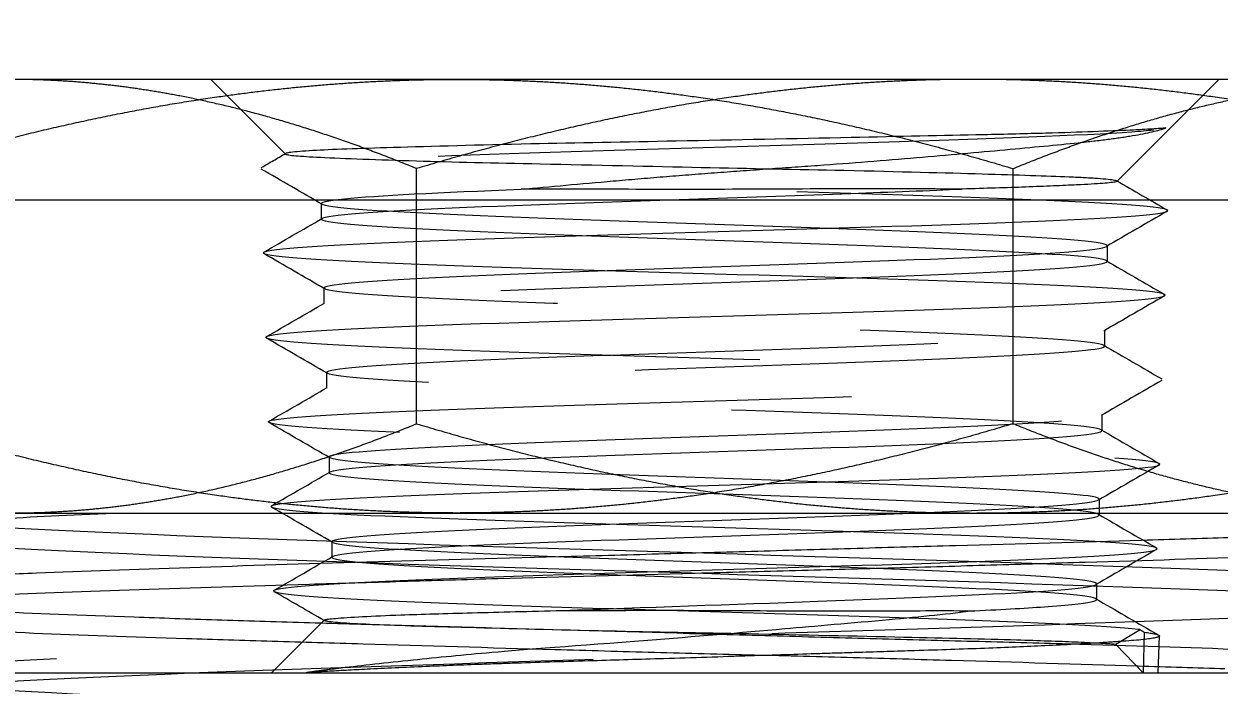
# Model space of a CAD drawing. Header units: millimetres. Extents: x -46397 to 283259, y -8690 to 23983.
# Drawn here: x 190693.79 to 190714.66, y 1639.89 to 1651.43 of the extents above; entities that cross this region are included whole.
import ezdxf

# ---------------------------------------------------------------- set-up
doc = ezdxf.new("R2010")
doc.units = ezdxf.units.MM
doc.linetypes.add('CENTER', pattern=[2, 1.25, -0.25, 0.25, -0.25])
doc.layers.get('Defpoints').update_dxf_attribs({"lineweight": 0})
doc.layers.add('DIM', color=8, linetype='Continuous')
doc.layers.add('mDƯỜNG TÂM', color=8, linetype='CENTER', lineweight=0)
doc.styles.add('GHI CHÚ 1', font='isocp_IV25.ttf', dxfattribs={"width": 0.8})
doc.dimstyles.new('1-30SCALE', dxfattribs={"dimtxt": 75, "dimasz": 75, "dimexe": 37.5, "dimexo": 30, "dimgap": 30, "dimtad": 1, "dimtoh": 1, "dimdec": 0, "dimdsep": 46, "dimtxsty": 'GHI CHÚ 1', "dimcen": 0.09, "dimclrd": 256, "dimclre": 256, "dimclrt": 2, "dimadec": 0, "dimazin": 0, "dimtfac": 1, "dimtdec": 0, "dimtofl": 0, "dimtmove": 0, "dimatfit": 3, "dimfxl": 1, "dimlwd": 0, "dimlwe": 0, "dimarcsym": 0})

# ---------------------------------------------------------------- blocks, each defined once
blk = doc.blocks.new('jh')
at = {"layer": 'mDƯỜNG TÂM', "color": 8, "ltscale": 50, "extrusion": (0, 1, 0)}
for p, q in [((572.343, 1592.234), (537.492, 1592.234)), ((547.418, 1590.931), (546.115, 1592.234)), ((561.942, 1590.455), (563.721, 1592.234)), ((549.71, 1586.223), (549.71, 1590.677)), ((560.125, 1586.223), (560.125, 1590.677)), ((539.296, 1590.132), (570.54, 1590.132)), ((548.045, 1590.069), (548.045, 1589.792)), ((561.767, 1589.331), (561.767, 1589.055)), ((548.091, 1588.594), (548.091, 1588.317)), ((561.721, 1587.856), (561.721, 1587.58)), ((548.137, 1587.119), (548.137, 1586.842)), ((561.676, 1586.381), (561.676, 1586.105)), ((548.182, 1585.644), (548.182, 1585.367)), ((561.63, 1584.906), (561.63, 1584.63)), ((535.317, 1584.666), (574.519, 1584.666)), ((548.228, 1584.169), (548.228, 1583.892)), ((561.584, 1583.431), (561.584, 1583.154)), ((548.093, 1582.797), (547.175, 1581.878)), ((562.345, 1582.629), (561.918, 1582.374)), ((562.418, 1582.585), (562.397, 1581.878)), ((562.589, 1582.581), (562.669, 1582.535)), ((562.661, 1581.878), (562.681, 1582.521)), ((561.918, 1582.374), (562.397, 1581.878)), ((540.977, 1581.878), (568.858, 1581.878))]:
    blk.add_line(p, q, dxfattribs=at)
at = {"layer": 'mDƯỜNG TÂM', "color": 8, "ltscale": 50}
blk.add_lwpolyline([(-606, 1500), (-606, 1549.993, -0.28449), (-491.034, 1738.664, -0.238987), (491.034, 1738.664, -0.28449), (606, 1549.993), (606, 1500)], format="xyb", close=True, dxfattribs=at)
blk.add_lwpolyline([(-600, 1500), (-600, 1550.014, -0.284518), (-488.321, 1733.312, -0.238987), (488.321, 1733.312, -0.284518), (600, 1550.014), (600, 1500)], format="xyb", dxfattribs=at)
for points, weights in [([(540.69, 1590.677), (545.898, 1592.234), (550.408, 1592.234)], [1.34963998936, 1.45403500584, 1.45403500584]), ([(549.71, 1590.677), (545.898, 1592.234), (542.596, 1592.234)], [1.34963998936, 1.45403500584, 1.45403500584]), ([(559.428, 1592.234), (554.918, 1592.234), (549.71, 1590.677)], [1.45403500584, 1.45403500584, 1.34963998936]), ([(550.408, 1592.234), (554.918, 1592.234), (560.125, 1590.677)], [1.45403500584, 1.45403500584, 1.34963998936]), ([(569.145, 1590.677), (563.938, 1592.234), (559.428, 1592.234)], [1.34963998936, 1.45403500584, 1.45403500584]), ([(560.125, 1590.677), (563.938, 1592.234), (567.239, 1592.234)], [1.34963998936, 1.45403500584, 1.45403500584]), ([(550.408, 1584.666), (545.898, 1584.666), (540.69, 1586.223)], [1.45403500584, 1.45403500584, 1.34963998936]), ([(542.596, 1584.666), (545.898, 1584.666), (549.71, 1586.223)], [1.45403500584, 1.45403500584, 1.34963998936]), ([(549.71, 1586.223), (554.918, 1584.666), (559.428, 1584.666)], [1.34963998936, 1.45403500584, 1.45403500584]), ([(560.125, 1586.223), (554.918, 1584.666), (550.408, 1584.666)], [1.34963998936, 1.45403500584, 1.45403500584]), ([(559.428, 1584.666), (563.938, 1584.666), (569.145, 1586.223)], [1.45403500584, 1.45403500584, 1.34963998936]), ([(567.239, 1584.666), (563.938, 1584.666), (560.125, 1586.223)], [1.45403500584, 1.45403500584, 1.34963998936])]:
    blk.add_rational_spline(points, weights, degree=2, dxfattribs=at)
for points, knots in [([(562.345, 1582.629), (562.334, 1582.63), (562.324, 1582.631), (561.762, 1582.694), (560.412, 1582.756), (556.881, 1582.879), (554.721, 1582.941), (550.837, 1583.064), (549.137, 1583.126), (547.187, 1583.249), (546.949, 1583.31), (548.085, 1583.434), (549.452, 1583.495), (553.009, 1583.619), (555.178, 1583.68), (559.064, 1583.803), (560.759, 1583.865), (562.686, 1583.988), (562.908, 1584.05), (561.738, 1584.173), (560.354, 1584.235), (556.771, 1584.358), (554.594, 1584.42), (550.705, 1584.543), (549.016, 1584.604), (547.111, 1584.728), (546.906, 1584.789), (548.11, 1584.913), (549.512, 1584.974), (553.12, 1585.097), (555.305, 1585.159), (559.197, 1585.282), (560.879, 1585.344), (562.761, 1585.467), (562.95, 1585.529), (561.712, 1585.652), (560.293, 1585.714), (556.658, 1585.837), (554.466, 1585.898), (550.573, 1586.022), (548.896, 1586.083), (547.037, 1586.207), (546.865, 1586.268), (548.138, 1586.391), (549.574, 1586.453), (553.234, 1586.576), (555.434, 1586.638), (559.329, 1586.761), (560.999, 1586.823), (562.835, 1586.946), (562.99, 1587.008), (561.683, 1587.131), (560.229, 1587.192), (556.544, 1587.316), (554.336, 1587.377), (550.44, 1587.501), (548.777, 1587.562), (546.964, 1587.685), (546.826, 1587.747), (548.168, 1587.87), (549.639, 1587.932), (553.349, 1588.055), (555.564, 1588.117), (559.461, 1588.24), (561.118, 1588.302), (562.907, 1588.425), (563.027, 1588.486), (561.651, 1588.61), (560.163, 1588.671), (556.428, 1588.795), (554.205, 1588.856), (550.308, 1588.979), (548.658, 1589.041), (546.893, 1589.164), (546.79, 1589.226), (548.2, 1589.349), (549.706, 1589.411), (553.466, 1589.534), (555.696, 1589.596), (559.594, 1589.719), (561.237, 1589.78), (562.977, 1589.904), (563.063, 1589.965), (561.618, 1590.088), (560.095, 1590.15), (556.31, 1590.273), (554.073, 1590.335), (550.175, 1590.458), (548.54, 1590.52), (546.824, 1590.643), (546.755, 1590.705), (548.235, 1590.828), (549.776, 1590.89), (553.584, 1591.013), (555.829, 1591.074), (559.726, 1591.198), (561.355, 1591.259), (562.496, 1591.342), (562.695, 1591.364), (562.796, 1591.386)], [0.1246883, 0.1246883, 0.1246883, 0.1246883, 0.125, 0.125, 0.140625, 0.140625, 0.15625, 0.15625, 0.171875, 0.171875, 0.1875, 0.1875, 0.203125, 0.203125, 0.21875, 0.21875, 0.234375, 0.234375, 0.25, 0.25, 0.265625, 0.265625, 0.28125, 0.28125, 0.296875, 0.296875, 0.3125, 0.3125, 0.328125, 0.328125, 0.34375, 0.34375, 0.359375, 0.359375, 0.375, 0.375, 0.390625, 0.390625, 0.40625, 0.40625, 0.421875, 0.421875, 0.4375, 0.4375, 0.453125, 0.453125, 0.46875, 0.46875, 0.484375, 0.484375, 0.5, 0.5, 0.515625, 0.515625, 0.53125, 0.53125, 0.546875, 0.546875, 0.5625, 0.5625, 0.578125, 0.578125, 0.59375, 0.59375, 0.609375, 0.609375, 0.625, 0.625, 0.640625, 0.640625, 0.65625, 0.65625, 0.671875, 0.671875, 0.6875, 0.6875, 0.703125, 0.703125, 0.71875, 0.71875, 0.734375, 0.734375, 0.75, 0.75, 0.765625, 0.765625, 0.78125, 0.78125, 0.796875, 0.796875, 0.8125, 0.8125, 0.828125, 0.828125, 0.84375, 0.84375, 0.859375, 0.859375, 0.8648583, 0.8648583, 0.8648583, 0.8648583]), ([(562.796, 1591.386), (562.682, 1591.373), (562.473, 1591.361), (561.804, 1591.33), (561.305, 1591.311), (560.364, 1591.284), (559.998, 1591.275), (558.906, 1591.25), (558.126, 1591.236), (556.309, 1591.197), (555.269, 1591.175), (553.364, 1591.139), (552.504, 1591.124), (550.79, 1591.086), (549.971, 1591.063), (548.696, 1591.025), (548.219, 1591.009), (547.544, 1590.971), (547.384, 1590.948), (547.457, 1590.909), (547.662, 1590.893), (548.445, 1590.854), (549.035, 1590.831), (550.336, 1590.793), (551.069, 1590.777), (552.835, 1590.739), (553.8, 1590.717), (555.526, 1590.68), (556.37, 1590.663), (558.144, 1590.626), (558.947, 1590.604), (560.199, 1590.567), (560.714, 1590.55), (561.306, 1590.526), (561.472, 1590.517), (561.89, 1590.488), (561.997, 1590.465), (561.846, 1590.427), (561.615, 1590.41), (560.994, 1590.38), (560.694, 1590.367), (560.015, 1590.342), (559.644, 1590.331), (559.237, 1590.32)], [-2.497984, -2.497984, -2.497984, -2.497984, -2.412168, -2.412168, -2.308105, -2.308105, -2.25068, -2.25068, -2.1483, -2.1483, -2.026482, -2.026482, -1.921871, -1.921871, -1.801728, -1.801728, -1.693956, -1.693956, -1.575598, -1.575598, -1.465908, -1.465908, -1.342387, -1.342387, -1.226421, -1.226421, -1.086261, -1.086261, -0.951591, -0.951591, -0.786956, -0.786956, -0.628734, -0.628734, -0.54764, -0.54764, -0.368866, -0.368866, -0.203236, -0.203236, -0.098242, -0.098242, 0, 0, 0, 0]), ([(558.438, 1590.868), (558.994, 1590.916), (559.51, 1590.962), (559.984, 1591.006), (560.459, 1591.049), (560.894, 1591.09), (561.265, 1591.129), (561.451, 1591.149), (561.623, 1591.168), (561.781, 1591.189)], [0.004601847, 0.004601847, 0.004601847, 0.004601847, 0.005752309, 0.005752309, 0.005752309, 0.00690277, 0.00690277, 0.00690277, 0.007478001, 0.007478001, 0.007478001, 0.007478001]), ([(559.46, 1582.961), (559.966, 1582.985), (560.4, 1583.01), (561.594, 1583.095), (561.815, 1583.157), (560.858, 1583.28), (559.687, 1583.342), (556.622, 1583.465), (554.747, 1583.527), (551.375, 1583.65), (549.898, 1583.712), (548.205, 1583.835), (547.998, 1583.896), (548.984, 1584.02), (550.171, 1584.081), (553.26, 1584.205), (555.143, 1584.266), (558.52, 1584.389), (559.991, 1584.451), (561.666, 1584.574), (561.859, 1584.636), (560.843, 1584.759), (559.641, 1584.821), (556.528, 1584.944), (554.637, 1585.006), (551.257, 1585.129), (549.789, 1585.19), (548.133, 1585.314), (547.955, 1585.375), (549.001, 1585.499), (550.219, 1585.56), (553.355, 1585.683), (555.254, 1585.745), (558.638, 1585.868), (560.1, 1585.93), (561.738, 1586.053), (561.902, 1586.115), (560.826, 1586.238), (559.592, 1586.3), (556.432, 1586.423), (554.525, 1586.484), (551.138, 1586.608), (549.68, 1586.669), (548.062, 1586.793), (547.913, 1586.854), (549.019, 1586.977), (550.269, 1587.039), (553.452, 1587.162), (555.367, 1587.224), (558.756, 1587.347), (560.209, 1587.409), (561.808, 1587.532), (561.943, 1587.594), (560.806, 1587.717), (559.541, 1587.778), (556.334, 1587.902), (554.411, 1587.963), (551.02, 1588.087), (549.572, 1588.148), (547.993, 1588.271), (547.873, 1588.333), (549.04, 1588.456), (550.321, 1588.518), (553.551, 1588.641), (555.481, 1588.703), (558.875, 1588.826), (560.318, 1588.888), (561.876, 1589.011), (561.982, 1589.072), (560.784, 1589.196), (559.487, 1589.257), (556.234, 1589.381), (554.297, 1589.442), (550.901, 1589.565), (549.463, 1589.627), (547.925, 1589.75), (547.835, 1589.812), (549.064, 1589.935), (550.376, 1589.997), (553.652, 1590.12), (555.596, 1590.182), (557.998, 1590.269), (558.655, 1590.294), (559.237, 1590.32)], [0.1032123, 0.1032123, 0.1032123, 0.1032123, 0.109375, 0.109375, 0.125, 0.125, 0.140625, 0.140625, 0.15625, 0.15625, 0.171875, 0.171875, 0.1875, 0.1875, 0.203125, 0.203125, 0.21875, 0.21875, 0.234375, 0.234375, 0.25, 0.25, 0.265625, 0.265625, 0.28125, 0.28125, 0.296875, 0.296875, 0.3125, 0.3125, 0.328125, 0.328125, 0.34375, 0.34375, 0.359375, 0.359375, 0.375, 0.375, 0.390625, 0.390625, 0.40625, 0.40625, 0.421875, 0.421875, 0.4375, 0.4375, 0.453125, 0.453125, 0.46875, 0.46875, 0.484375, 0.484375, 0.5, 0.5, 0.515625, 0.515625, 0.53125, 0.53125, 0.546875, 0.546875, 0.5625, 0.5625, 0.578125, 0.578125, 0.59375, 0.59375, 0.609375, 0.609375, 0.625, 0.625, 0.640625, 0.640625, 0.65625, 0.65625, 0.671875, 0.671875, 0.6875, 0.6875, 0.703125, 0.703125, 0.71875, 0.71875, 0.7252129, 0.7252129, 0.7252129, 0.7252129]), ([(552.255, 1582.965), (553.648, 1583.018), (555.252, 1583.072), (558.402, 1583.187), (559.882, 1583.249), (561.594, 1583.372), (561.815, 1583.434), (560.858, 1583.557), (559.687, 1583.619), (556.622, 1583.742), (554.747, 1583.803), (551.375, 1583.927), (549.898, 1583.988), (548.205, 1584.111), (547.998, 1584.173), (548.984, 1584.296), (550.171, 1584.358), (553.26, 1584.481), (555.143, 1584.543), (558.52, 1584.666), (559.991, 1584.728), (561.666, 1584.851), (561.859, 1584.913), (560.843, 1585.036), (559.641, 1585.097), (556.528, 1585.221), (554.637, 1585.282), (551.257, 1585.405), (549.789, 1585.467), (548.133, 1585.59), (547.955, 1585.652), (549.001, 1585.775), (550.219, 1585.837), (553.355, 1585.96), (555.254, 1586.022), (558.638, 1586.145), (560.1, 1586.206), (561.738, 1586.33), (561.902, 1586.391), (560.826, 1586.515), (559.592, 1586.576), (556.432, 1586.699), (554.525, 1586.761), (551.138, 1586.884), (549.68, 1586.946), (548.062, 1587.069), (547.913, 1587.131), (549.019, 1587.254), (550.269, 1587.316), (553.452, 1587.439), (555.367, 1587.5), (558.756, 1587.624), (560.209, 1587.685), (561.808, 1587.809), (561.943, 1587.87), (560.806, 1587.993), (559.541, 1588.055), (556.334, 1588.178), (554.411, 1588.24), (551.02, 1588.363), (549.572, 1588.425), (547.993, 1588.548), (547.873, 1588.61), (549.04, 1588.733), (550.321, 1588.794), (553.551, 1588.918), (555.481, 1588.979), (558.875, 1589.103), (560.318, 1589.164), (561.876, 1589.287), (561.982, 1589.349), (560.784, 1589.472), (559.487, 1589.534), (556.234, 1589.657), (554.297, 1589.719), (550.901, 1589.842), (549.463, 1589.904), (547.925, 1590.027), (547.835, 1590.088), (549.002, 1590.206), (550.121, 1590.261), (551.534, 1590.317)], [0.0801539, 0.0801539, 0.0801539, 0.0801539, 0.09375, 0.09375, 0.109375, 0.109375, 0.125, 0.125, 0.140625, 0.140625, 0.15625, 0.15625, 0.171875, 0.171875, 0.1875, 0.1875, 0.203125, 0.203125, 0.21875, 0.21875, 0.234375, 0.234375, 0.25, 0.25, 0.265625, 0.265625, 0.28125, 0.28125, 0.296875, 0.296875, 0.3125, 0.3125, 0.328125, 0.328125, 0.34375, 0.34375, 0.359375, 0.359375, 0.375, 0.375, 0.390625, 0.390625, 0.40625, 0.40625, 0.421875, 0.421875, 0.4375, 0.4375, 0.453125, 0.453125, 0.46875, 0.46875, 0.484375, 0.484375, 0.5, 0.5, 0.515625, 0.515625, 0.53125, 0.53125, 0.546875, 0.546875, 0.5625, 0.5625, 0.578125, 0.578125, 0.59375, 0.59375, 0.609375, 0.609375, 0.625, 0.625, 0.640625, 0.640625, 0.65625, 0.65625, 0.671875, 0.671875, 0.6875, 0.6875, 0.7015687, 0.7015687, 0.7015687, 0.7015687]), ([(559.237, 1590.32), (558.748, 1590.32), (558.207, 1590.323), (556.949, 1590.324), (556.234, 1590.319), (554.792, 1590.313), (554.091, 1590.313), (552.719, 1590.317), (552.1, 1590.319), (551.534, 1590.317)], [-0.489558, -0.489558, -0.489558, -0.489558, -0.378056, -0.378056, -0.2463061, -0.2463061, -0.1244348, -0.1244348, 0, 0, 0, 0]), ([(556.984, 1557.93), (556.451, 1557.947), (555.913, 1557.965), (552.412, 1558.079), (549.425, 1558.175), (544.546, 1558.368), (542.667, 1558.464), (540.754, 1558.657), (540.725, 1558.753), (542.536, 1558.946), (544.37, 1559.042), (549.196, 1559.235), (552.174, 1559.331), (558.118, 1559.523), (561.068, 1559.62), (565.792, 1559.812), (567.552, 1559.909), (569.192, 1560.101), (569.068, 1560.198), (566.975, 1560.39), (565.013, 1560.487), (560.007, 1560.679), (556.977, 1560.776), (551.025, 1560.968), (548.119, 1561.064), (543.565, 1561.257), (541.928, 1561.353), (540.566, 1561.546), (540.845, 1561.642), (543.216, 1561.835), (545.302, 1561.931), (550.478, 1562.124), (553.553, 1562.22), (559.497, 1562.413), (562.351, 1562.509), (566.725, 1562.702), (568.233, 1562.798), (569.312, 1562.991), (568.879, 1563.087), (566.233, 1563.28), (564.027, 1563.376), (558.694, 1563.569), (555.581, 1563.665), (549.658, 1563.858), (546.863, 1563.954), (542.682, 1564.146), (541.307, 1564.243), (540.516, 1564.435), (541.103, 1564.532), (544.019, 1564.724), (546.34, 1564.821), (551.819, 1565.013), (554.962, 1565.11), (560.849, 1565.302), (563.577, 1565.399), (567.555, 1565.591), (568.793, 1565.687), (569.292, 1565.88), (568.551, 1565.976), (565.37, 1566.169), (562.939, 1566.265), (557.327, 1566.458), (554.161, 1566.554), (548.324, 1566.747), (545.67, 1566.843), (541.907, 1567.036), (540.81, 1567.132), (540.606, 1567.325), (541.5, 1567.421), (544.94, 1567.614), (547.476, 1567.71), (553.208, 1567.903), (556.389, 1567.999), (562.161, 1568.192), (564.735, 1568.288), (568.272, 1568.481), (569.224, 1568.577), (569.131, 1568.77), (568.085, 1568.866), (564.394, 1569.058), (561.759, 1569.155), (555.919, 1569.347), (552.73, 1569.444), (547.039, 1569.636), (544.551, 1569.733), (541.25, 1569.925), (540.445, 1570.022), (540.837, 1570.214), (542.033, 1570.311), (545.969, 1570.503), (548.698, 1570.599), (554.632, 1570.792), (557.82, 1570.888), (563.418, 1571.081), (565.811, 1571.177), (568.867, 1571.37), (569.522, 1571.466), (568.83, 1571.659), (567.485, 1571.755), (563.313, 1571.948), (560.497, 1572.044), (554.483, 1572.237), (551.302, 1572.333), (545.813, 1572.526), (543.52, 1572.622), (540.718, 1572.815), (540.217, 1572.911), (541.209, 1573.104), (542.699, 1573.2), (547.099, 1573.393), (549.996, 1573.489), (556.076, 1573.681), (559.241, 1573.778), (564.608, 1573.97), (566.794, 1574.067), (569.334, 1574.259), (569.68, 1574.356), (568.389, 1574.548), (566.755, 1574.645), (562.137, 1574.837), (559.165, 1574.934), (553.034, 1575.126), (549.892, 1575.222), (544.662, 1575.415), (542.587, 1575.511), (540.318, 1575.704), (540.13, 1575.8), (541.719, 1575.993), (543.493, 1576.089), (548.319, 1576.282), (551.359, 1576.378), (557.527, 1576.571), (560.637, 1576.667), (565.718, 1576.86), (567.674, 1576.956), (569.666, 1577.149), (569.696, 1577.245), (567.81, 1577.438), (565.9, 1577.534), (560.875, 1577.727), (557.774, 1577.823), (551.585, 1578.016), (548.513, 1578.112), (543.596, 1578.304), (541.763, 1578.401), (540.056, 1578.593), (540.186, 1578.69), (542.364, 1578.882), (544.408, 1578.979), (549.62, 1579.171), (552.774, 1579.268), (558.97, 1579.46), (561.995, 1579.557), (566.736, 1579.749), (568.44, 1579.845), (569.858, 1580.038), (569.568, 1580.134), (567.099, 1580.327), (564.927, 1580.423), (559.539, 1580.616), (556.338, 1580.712), (550.15, 1580.905), (547.18, 1581.001), (542.627, 1581.194), (541.058, 1581.29), (539.935, 1581.483), (540.386, 1581.579), (543.14, 1581.772), (545.437, 1581.868), (550.988, 1582.061), (554.227, 1582.157), (560.392, 1582.35), (563.301, 1582.446), (567.652, 1582.639), (569.084, 1582.735), (569.906, 1582.928), (569.295, 1583.024), (566.26, 1583.216), (563.844, 1583.313), (558.142, 1583.505), (554.871, 1583.602), (548.745, 1583.794), (545.906, 1583.891), (541.767, 1584.083), (540.478, 1584.18), (539.96, 1584.372), (540.731, 1584.469), (542.967, 1584.599), (543.655, 1584.632), (544.43, 1584.666)], [0.0142017, 0.0142017, 0.0142017, 0.0142017, 0.015625, 0.015625, 0.0234375, 0.0234375, 0.03125, 0.03125, 0.0390625, 0.0390625, 0.046875, 0.046875, 0.0546875, 0.0546875, 0.0625, 0.0625, 0.0703125, 0.0703125, 0.078125, 0.078125, 0.0859375, 0.0859375, 0.09375, 0.09375, 0.1015625, 0.1015625, 0.109375, 0.109375, 0.1171875, 0.1171875, 0.125, 0.125, 0.1328125, 0.1328125, 0.140625, 0.140625, 0.1484375, 0.1484375, 0.15625, 0.15625, 0.1640625, 0.1640625, 0.171875, 0.171875, 0.1796875, 0.1796875, 0.1875, 0.1875, 0.1953125, 0.1953125, 0.203125, 0.203125, 0.2109375, 0.2109375, 0.21875, 0.21875, 0.2265625, 0.2265625, 0.234375, 0.234375, 0.2421875, 0.2421875, 0.25, 0.25, 0.2578125, 0.2578125, 0.265625, 0.265625, 0.2734375, 0.2734375, 0.28125, 0.28125, 0.2890625, 0.2890625, 0.296875, 0.296875, 0.3046875, 0.3046875, 0.3125, 0.3125, 0.3203125, 0.3203125, 0.328125, 0.328125, 0.3359375, 0.3359375, 0.34375, 0.34375, 0.3515625, 0.3515625, 0.359375, 0.359375, 0.3671875, 0.3671875, 0.375, 0.375, 0.3828125, 0.3828125, 0.390625, 0.390625, 0.3984375, 0.3984375, 0.40625, 0.40625, 0.4140625, 0.4140625, 0.421875, 0.421875, 0.4296875, 0.4296875, 0.4375, 0.4375, 0.4453125, 0.4453125, 0.453125, 0.453125, 0.4609375, 0.4609375, 0.46875, 0.46875, 0.4765625, 0.4765625, 0.484375, 0.484375, 0.4921875, 0.4921875, 0.5, 0.5, 0.5078125, 0.5078125, 0.515625, 0.515625, 0.5234375, 0.5234375, 0.53125, 0.53125, 0.5390625, 0.5390625, 0.546875, 0.546875, 0.5546875, 0.5546875, 0.5625, 0.5625, 0.5703125, 0.5703125, 0.578125, 0.578125, 0.5859375, 0.5859375, 0.59375, 0.59375, 0.6015625, 0.6015625, 0.609375, 0.609375, 0.6171875, 0.6171875, 0.625, 0.625, 0.6328125, 0.6328125, 0.640625, 0.640625, 0.6484375, 0.6484375, 0.65625, 0.65625, 0.6640625, 0.6640625, 0.671875, 0.671875, 0.6796875, 0.6796875, 0.6875, 0.6875, 0.6953125, 0.6953125, 0.703125, 0.703125, 0.7109375, 0.7109375, 0.71875, 0.71875, 0.7265625, 0.7265625, 0.734375, 0.734375, 0.7371154, 0.7371154, 0.7371154, 0.7371154]), ([(566.355, 1557.916), (565.579, 1557.96), (564.641, 1558.005), (561.254, 1558.145), (558.335, 1558.242), (552.412, 1558.434), (549.425, 1558.531), (544.546, 1558.723), (542.667, 1558.82), (540.754, 1559.012), (540.725, 1559.109), (542.536, 1559.301), (544.37, 1559.398), (549.196, 1559.59), (552.174, 1559.686), (558.118, 1559.879), (561.068, 1559.975), (565.792, 1560.168), (567.552, 1560.264), (569.192, 1560.457), (569.068, 1560.553), (566.975, 1560.746), (565.013, 1560.842), (560.007, 1561.035), (556.977, 1561.131), (551.025, 1561.324), (548.119, 1561.42), (543.565, 1561.613), (541.928, 1561.709), (540.566, 1561.902), (540.845, 1561.998), (543.216, 1562.191), (545.302, 1562.287), (550.478, 1562.48), (553.553, 1562.576), (559.497, 1562.768), (562.351, 1562.865), (566.725, 1563.057), (568.233, 1563.154), (569.312, 1563.346), (568.879, 1563.443), (566.233, 1563.635), (564.027, 1563.732), (558.694, 1563.924), (555.581, 1564.021), (549.658, 1564.213), (546.863, 1564.309), (542.682, 1564.502), (541.307, 1564.598), (540.516, 1564.791), (541.103, 1564.887), (544.019, 1565.08), (546.34, 1565.176), (551.819, 1565.369), (554.962, 1565.465), (560.849, 1565.658), (563.577, 1565.754), (567.555, 1565.947), (568.793, 1566.043), (569.292, 1566.236), (568.551, 1566.332), (565.37, 1566.525), (562.939, 1566.621), (557.327, 1566.814), (554.161, 1566.91), (548.324, 1567.103), (545.67, 1567.199), (541.907, 1567.391), (540.81, 1567.488), (540.606, 1567.68), (541.5, 1567.777), (544.94, 1567.969), (547.476, 1568.066), (553.208, 1568.258), (556.389, 1568.355), (562.161, 1568.547), (564.735, 1568.644), (568.272, 1568.836), (569.224, 1568.932), (569.131, 1569.125), (568.085, 1569.221), (564.394, 1569.414), (561.759, 1569.51), (555.919, 1569.703), (552.73, 1569.799), (547.039, 1569.992), (544.551, 1570.088), (541.25, 1570.281), (540.445, 1570.377), (540.837, 1570.57), (542.033, 1570.666), (545.969, 1570.859), (548.698, 1570.955), (554.632, 1571.148), (557.82, 1571.244), (563.418, 1571.437), (565.811, 1571.533), (568.867, 1571.726), (569.522, 1571.822), (568.83, 1572.015), (567.485, 1572.111), (563.313, 1572.303), (560.497, 1572.4), (554.483, 1572.592), (551.302, 1572.689), (545.813, 1572.881), (543.52, 1572.978), (540.718, 1573.17), (540.217, 1573.267), (541.209, 1573.459), (542.699, 1573.556), (547.099, 1573.748), (549.996, 1573.844), (556.076, 1574.037), (559.241, 1574.133), (564.608, 1574.326), (566.794, 1574.422), (569.334, 1574.615), (569.68, 1574.711), (568.389, 1574.904), (566.755, 1575), (562.137, 1575.193), (559.165, 1575.289), (553.034, 1575.482), (549.892, 1575.578), (544.662, 1575.771), (542.587, 1575.867), (540.318, 1576.06), (540.13, 1576.156), (541.719, 1576.349), (543.493, 1576.445), (548.319, 1576.638), (551.359, 1576.734), (557.527, 1576.926), (560.637, 1577.023), (565.718, 1577.215), (567.674, 1577.312), (569.666, 1577.504), (569.696, 1577.601), (567.81, 1577.793), (565.9, 1577.89), (560.875, 1578.082), (557.774, 1578.179), (551.585, 1578.371), (548.513, 1578.467), (543.596, 1578.66), (541.763, 1578.756), (540.056, 1578.949), (540.186, 1579.045), (542.364, 1579.238), (544.408, 1579.334), (549.62, 1579.527), (552.774, 1579.623), (558.97, 1579.816), (561.995, 1579.912), (566.736, 1580.105), (568.44, 1580.201), (569.858, 1580.394), (569.568, 1580.49), (567.099, 1580.683), (564.927, 1580.779), (559.539, 1580.972), (556.338, 1581.068), (550.15, 1581.261), (547.18, 1581.357), (542.627, 1581.549), (541.058, 1581.646), (539.935, 1581.838), (540.386, 1581.935), (543.14, 1582.127), (545.437, 1582.224), (550.988, 1582.416), (554.227, 1582.513), (560.392, 1582.705), (563.301, 1582.802), (567.652, 1582.994), (569.084, 1583.091), (569.906, 1583.283), (569.295, 1583.379), (566.26, 1583.572), (563.844, 1583.668), (558.142, 1583.861), (554.871, 1583.957), (548.745, 1584.15), (545.906, 1584.246), (541.767, 1584.439), (540.478, 1584.535), (540.188, 1584.643), (540.172, 1584.655), (540.17, 1584.666)], [0.0042069, 0.0042069, 0.0042069, 0.0042069, 0.0078125, 0.0078125, 0.015625, 0.015625, 0.0234375, 0.0234375, 0.03125, 0.03125, 0.0390625, 0.0390625, 0.046875, 0.046875, 0.0546875, 0.0546875, 0.0625, 0.0625, 0.0703125, 0.0703125, 0.078125, 0.078125, 0.0859375, 0.0859375, 0.09375, 0.09375, 0.1015625, 0.1015625, 0.109375, 0.109375, 0.1171875, 0.1171875, 0.125, 0.125, 0.1328125, 0.1328125, 0.140625, 0.140625, 0.1484375, 0.1484375, 0.15625, 0.15625, 0.1640625, 0.1640625, 0.171875, 0.171875, 0.1796875, 0.1796875, 0.1875, 0.1875, 0.1953125, 0.1953125, 0.203125, 0.203125, 0.2109375, 0.2109375, 0.21875, 0.21875, 0.2265625, 0.2265625, 0.234375, 0.234375, 0.2421875, 0.2421875, 0.25, 0.25, 0.2578125, 0.2578125, 0.265625, 0.265625, 0.2734375, 0.2734375, 0.28125, 0.28125, 0.2890625, 0.2890625, 0.296875, 0.296875, 0.3046875, 0.3046875, 0.3125, 0.3125, 0.3203125, 0.3203125, 0.328125, 0.328125, 0.3359375, 0.3359375, 0.34375, 0.34375, 0.3515625, 0.3515625, 0.359375, 0.359375, 0.3671875, 0.3671875, 0.375, 0.375, 0.3828125, 0.3828125, 0.390625, 0.390625, 0.3984375, 0.3984375, 0.40625, 0.40625, 0.4140625, 0.4140625, 0.421875, 0.421875, 0.4296875, 0.4296875, 0.4375, 0.4375, 0.4453125, 0.4453125, 0.453125, 0.453125, 0.4609375, 0.4609375, 0.46875, 0.46875, 0.4765625, 0.4765625, 0.484375, 0.484375, 0.4921875, 0.4921875, 0.5, 0.5, 0.5078125, 0.5078125, 0.515625, 0.515625, 0.5234375, 0.5234375, 0.53125, 0.53125, 0.5390625, 0.5390625, 0.546875, 0.546875, 0.5546875, 0.5546875, 0.5625, 0.5625, 0.5703125, 0.5703125, 0.578125, 0.578125, 0.5859375, 0.5859375, 0.59375, 0.59375, 0.6015625, 0.6015625, 0.609375, 0.609375, 0.6171875, 0.6171875, 0.625, 0.625, 0.6328125, 0.6328125, 0.640625, 0.640625, 0.6484375, 0.6484375, 0.65625, 0.65625, 0.6640625, 0.6640625, 0.671875, 0.671875, 0.6796875, 0.6796875, 0.6875, 0.6875, 0.6953125, 0.6953125, 0.703125, 0.703125, 0.7109375, 0.7109375, 0.71875, 0.71875, 0.7265625, 0.7265625, 0.7275, 0.7275, 0.7275, 0.7275]), ([(548.843, 1583.809), (547.764, 1583.778), (546.714, 1583.743), (545.749, 1583.711), (544.783, 1583.678), (543.891, 1583.646), (543.073, 1583.615)], [0.198496753, 0.198496753, 0.198496753, 0.198496753, 0.200724584, 0.200724584, 0.200724584, 0.202952415, 0.202952415, 0.202952415, 0.202952415]), ([(543.073, 1583.615), (542.664, 1583.6), (542.277, 1583.585), (541.917, 1583.569), (541.558, 1583.554), (541.223, 1583.539), (540.915, 1583.523)], [0.202952415, 0.202952415, 0.202952415, 0.202952415, 0.204066331, 0.204066331, 0.204066331, 0.205180247, 0.205180247, 0.205180247, 0.205180247]), ([(549.449, 1583.474), (550, 1583.491), (550.565, 1583.507), (551.131, 1583.524), (552.262, 1583.556), (553.41, 1583.587), (554.575, 1583.618)], [0.539647299, 0.539647299, 0.539647299, 0.539647299, 0.540755405, 0.540755405, 0.540755405, 0.542971615, 0.542971615, 0.542971615, 0.542971615]), ([(542.34, 1583.238), (543.093, 1583.27), (543.934, 1583.301), (544.865, 1583.332), (545.796, 1583.363), (546.79, 1583.392), (547.837, 1583.425), (548.36, 1583.441), (548.897, 1583.457), (549.449, 1583.474)], [0.534106773, 0.534106773, 0.534106773, 0.534106773, 0.536322983, 0.536322983, 0.536322983, 0.538539194, 0.538539194, 0.538539194, 0.539647299, 0.539647299, 0.539647299, 0.539647299]), ([(561.918, 1582.374), (561.751, 1582.386), (561.511, 1582.399), (560.92, 1582.424), (560.578, 1582.436), (559.621, 1582.463), (558.956, 1582.478), (557.374, 1582.515), (556.451, 1582.536), (554.682, 1582.572), (553.848, 1582.587), (552.163, 1582.624), (551.333, 1582.646), (549.958, 1582.683), (549.403, 1582.699), (548.533, 1582.735), (548.247, 1582.757), (548.043, 1582.795), (548.093, 1582.81), (548.525, 1582.848), (548.94, 1582.869), (549.794, 1582.901), (550.213, 1582.913), (551.162, 1582.938), (551.689, 1582.951), (552.255, 1582.965)], [-1.59145, -1.59145, -1.59145, -1.59145, -1.491925, -1.491925, -1.398913, -1.398913, -1.263393, -1.263393, -1.107988, -1.107988, -0.971167, -0.971167, -0.818133, -0.818133, -0.67792, -0.67792, -0.527233, -0.527233, -0.390653, -0.390653, -0.231368, -0.231368, -0.116876, -0.116876, 0, 0, 0, 0]), ([(559.46, 1582.961), (559.024, 1582.904), (558.52, 1582.852), (557.308, 1582.743), (556.665, 1582.689), (555.356, 1582.574), (554.552, 1582.505), (552.51, 1582.347), (551.569, 1582.279), (550.533, 1582.187), (550.072, 1582.142), (549.174, 1582.049), (548.755, 1582.003), (548.395, 1581.96)], [-0.5149127, -0.5149127, -0.5149127, -0.5149127, -0.4706599, -0.4706599, -0.4189314, -0.4189314, -0.342217, -0.342217, -0.2247725, -0.2247725, -0.1184951, -0.1184951, -0.0000179, -0.0000179, -0.0000179, -0.0000179]), ([(552.255, 1582.965), (552.89, 1582.966), (553.569, 1582.969), (554.852, 1582.967), (555.454, 1582.963), (556.633, 1582.958), (557.242, 1582.958), (558.447, 1582.962), (558.985, 1582.963), (559.46, 1582.961)], [-0.5448981, -0.5448981, -0.5448981, -0.5448981, -0.3904702, -0.3904702, -0.2573751, -0.2573751, -0.12392, -0.12392, 0, 0, 0, 0]), ([(547.744, 1582.756), (548.266, 1582.741), (548.802, 1582.726), (549.351, 1582.711), (549.9, 1582.695), (550.465, 1582.68), (551.031, 1582.664), (552.163, 1582.633), (553.311, 1582.599), (554.474, 1582.566), (555.056, 1582.55), (555.645, 1582.533), (556.226, 1582.517)], [0.223002897, 0.223002897, 0.223002897, 0.223002897, 0.224116813, 0.224116813, 0.224116813, 0.225230728, 0.225230728, 0.225230728, 0.227458559, 0.227458559, 0.227458559, 0.228572475, 0.228572475, 0.228572475, 0.228572475]), ([(547.19, 1582.426), (546.672, 1582.442), (546.173, 1582.457), (545.692, 1582.472), (544.729, 1582.503), (543.839, 1582.533), (543.024, 1582.566)], [0.515268982, 0.515268982, 0.515268982, 0.515268982, 0.516377087, 0.516377087, 0.516377087, 0.518593298, 0.518593298, 0.518593298, 0.518593298]), ([(562.418, 1582.585), (562.575, 1582.567), (562.662, 1582.547), (562.688, 1582.515), (562.67, 1582.504), (562.542, 1582.471), (562.364, 1582.451), (561.964, 1582.421), (561.811, 1582.411), (561.366, 1582.384), (561.045, 1582.366), (560.361, 1582.333), (560.009, 1582.318), (559.246, 1582.289), (558.837, 1582.276), (558.093, 1582.252), (557.769, 1582.242), (557.212, 1582.225), (556.983, 1582.218), (556.352, 1582.198), (555.945, 1582.185), (555.031, 1582.155), (554.525, 1582.139), (553.607, 1582.111), (553.195, 1582.098), (552.332, 1582.073), (551.886, 1582.06), (551.252, 1582.039), (551.05, 1582.032), (550.51, 1582.013), (550.183, 1581.999), (549.5, 1581.97), (549.155, 1581.954), (548.588, 1581.926), (548.355, 1581.914), (548.014, 1581.894), (547.889, 1581.886), (547.779, 1581.878)], [-1.488217, -1.488217, -1.488217, -1.488217, -1.371742, -1.371742, -1.299767, -1.299767, -1.165207, -1.165207, -1.098862, -1.098862, -0.994899, -0.994899, -0.90341, -0.90341, -0.811185, -0.811185, -0.744059, -0.744059, -0.698409, -0.698409, -0.619671, -0.619671, -0.523002, -0.523002, -0.442684, -0.442684, -0.35123, -0.35123, -0.307007, -0.307007, -0.229592, -0.229592, -0.134685, -0.134685, -0.054524, -0.054524, -0.000001, -0.000001, -0.000001, -0.000001]), ([(562.345, 1582.629), (562.357, 1582.622), (562.369, 1582.614), (562.394, 1582.6), (562.406, 1582.592), (562.418, 1582.585)], [0, 0, 0, 0, 0.002792144, 0.002792144, 0.005585631, 0.005585631, 0.005585631, 0.005585631]), ([(553.864, 1582.231), (553.284, 1582.247), (552.699, 1582.263), (552.124, 1582.279), (550.972, 1582.312), (549.858, 1582.346), (548.779, 1582.378)], [0.51083656, 0.51083656, 0.51083656, 0.51083656, 0.511944666, 0.511944666, 0.511944666, 0.514160876, 0.514160876, 0.514160876, 0.514160876]), ([(559.64, 1582.424), (560.197, 1582.409), (560.749, 1582.393), (561.289, 1582.378), (562.369, 1582.346), (563.384, 1582.313), (564.337, 1582.28)], [0.230800306, 0.230800306, 0.230800306, 0.230800306, 0.231914222, 0.231914222, 0.231914222, 0.234142053, 0.234142053, 0.234142053, 0.234142053]), ([(562.303, 1581.993), (561.264, 1582.025), (560.18, 1582.059), (559.052, 1582.091), (558.488, 1582.108), (557.91, 1582.124), (557.334, 1582.139)], [0.505296034, 0.505296034, 0.505296034, 0.505296034, 0.507512244, 0.507512244, 0.507512244, 0.50862035, 0.50862035, 0.50862035, 0.50862035]), ([(548.39, 1581.959), (548.275, 1581.945), (548.167, 1581.932), (547.963, 1581.905), (547.868, 1581.892), (547.779, 1581.878)], [0.000001, 0.000001, 0.000001, 0.000001, 0.03785477, 0.03785477, 0.07570844, 0.07570844, 0.07570844, 0.07570844])]:
    blk.add_open_spline(points, degree=3, knots=knots, dxfattribs=at)
for points in [[(561.781, 1591.189), (561.939, 1591.209), (562.085, 1591.23), (562.214, 1591.252)], [(562.214, 1591.252), (562.472, 1591.296), (562.668, 1591.342), (562.796, 1591.386)], [(546.996, 1590.694), (547.138, 1590.776), (547.279, 1590.858), (547.421, 1590.939)], [(556.712, 1590.733), (557.306, 1590.775), (557.882, 1590.82), (558.438, 1590.868)], [(548.058, 1590.055), (547.704, 1590.259), (547.35, 1590.464), (546.996, 1590.669)], [(554.017, 1590.535), (554.313, 1590.559), (554.611, 1590.582), (554.91, 1590.604)], [(554.91, 1590.604), (555.208, 1590.627), (555.509, 1590.648), (555.81, 1590.67)], [(555.81, 1590.67), (556.112, 1590.691), (556.415, 1590.712), (556.712, 1590.733)], [(551.534, 1590.317), (552.04, 1590.362), (552.577, 1590.411), (553.144, 1590.461)], [(553.144, 1590.461), (553.428, 1590.486), (553.721, 1590.511), (554.017, 1590.535)], [(561.938, 1590.464), (562.231, 1590.295), (562.523, 1590.125), (562.816, 1589.956)], [(547.042, 1589.219), (547.381, 1589.414), (547.719, 1589.61), (548.058, 1589.806)], [(562.816, 1589.931), (562.462, 1589.727), (562.108, 1589.522), (561.755, 1589.317)], [(548.103, 1588.579), (547.75, 1588.784), (547.396, 1588.989), (547.042, 1589.194)], [(561.755, 1589.069), (562.093, 1588.873), (562.432, 1588.677), (562.77, 1588.481)], [(547.088, 1587.744), (547.426, 1587.939), (547.765, 1588.135), (548.103, 1588.331)], [(562.77, 1588.456), (562.416, 1588.251), (562.063, 1588.047), (561.709, 1587.842)], [(548.149, 1587.104), (547.795, 1587.309), (547.442, 1587.514), (547.088, 1587.719)], [(561.709, 1587.594), (562.048, 1587.398), (562.386, 1587.202), (562.725, 1587.006)], [(547.133, 1586.269), (547.472, 1586.464), (547.811, 1586.66), (548.149, 1586.856)], [(562.724, 1586.981), (562.371, 1586.776), (562.017, 1586.572), (561.663, 1586.367)], [(548.195, 1585.629), (547.841, 1585.834), (547.487, 1586.039), (547.134, 1586.243)], [(561.663, 1586.119), (562.002, 1585.923), (562.34, 1585.727), (562.679, 1585.531)], [(547.179, 1584.794), (547.518, 1584.989), (547.856, 1585.185), (548.195, 1585.381)], [(562.679, 1585.506), (562.325, 1585.301), (561.971, 1585.096), (561.617, 1584.892)], [(548.241, 1584.154), (547.887, 1584.359), (547.533, 1584.564), (547.179, 1584.768)], [(561.618, 1584.644), (561.956, 1584.448), (562.295, 1584.252), (562.633, 1584.056)], [(562.368, 1584.187), (561.329, 1584.157), (560.245, 1584.127), (559.119, 1584.095)], [(563.892, 1584.234), (563.4, 1584.218), (562.888, 1584.203), (562.368, 1584.187)], [(547.225, 1583.318), (547.563, 1583.514), (547.902, 1583.71), (548.241, 1583.906)], [(553.932, 1583.948), (553.352, 1583.932), (552.768, 1583.917), (552.191, 1583.901)], [(555.669, 1583.997), (555.091, 1583.98), (554.512, 1583.964), (553.932, 1583.948)], [(557.401, 1584.046), (556.825, 1584.029), (556.247, 1584.013), (555.669, 1583.997)], [(559.119, 1584.095), (558.556, 1584.079), (557.978, 1584.063), (557.401, 1584.046)], [(561.386, 1583.81), (562.462, 1583.842), (563.475, 1583.874), (564.427, 1583.904)], [(562.633, 1584.031), (562.279, 1583.826), (561.926, 1583.621), (561.572, 1583.416)], [(552.191, 1583.901), (551.038, 1583.87), (549.922, 1583.841), (548.843, 1583.809)], [(556.328, 1583.664), (556.908, 1583.679), (557.483, 1583.695), (558.051, 1583.711)], [(558.051, 1583.711), (558.62, 1583.727), (559.182, 1583.743), (559.738, 1583.76)], [(559.738, 1583.76), (560.295, 1583.776), (560.848, 1583.793), (561.386, 1583.81)], [(554.575, 1583.618), (555.158, 1583.633), (555.747, 1583.648), (556.328, 1583.664)], [(548.096, 1582.789), (547.806, 1582.957), (547.515, 1583.125), (547.225, 1583.293)], [(561.572, 1583.169), (561.91, 1582.973), (562.249, 1582.777), (562.588, 1582.581)], [(542.27, 1582.951), (543.019, 1582.919), (543.855, 1582.886), (544.78, 1582.853)], [(543.024, 1582.566), (542.209, 1582.599), (541.493, 1582.632), (540.88, 1582.665)], [(544.78, 1582.853), (545.242, 1582.836), (545.725, 1582.819), (546.22, 1582.803)], [(546.22, 1582.803), (546.714, 1582.787), (547.223, 1582.772), (547.744, 1582.756)], [(556.226, 1582.517), (556.808, 1582.501), (557.383, 1582.485), (557.952, 1582.47)], [(557.952, 1582.47), (558.521, 1582.454), (559.084, 1582.439), (559.64, 1582.424)], [(562.588, 1582.581), (562.588, 1582.581), (562.588, 1582.581), (562.588, 1582.581)], [(548.779, 1582.378), (548.24, 1582.394), (547.709, 1582.41), (547.19, 1582.426)], [(555.602, 1582.185), (555.024, 1582.201), (554.445, 1582.216), (553.864, 1582.231)], [(557.334, 1582.139), (556.758, 1582.155), (556.18, 1582.17), (555.602, 1582.185)], [(548.394, 1581.96), (548.393, 1581.96), (548.392, 1581.96), (548.39, 1581.959)], [(563.826, 1581.944), (563.335, 1581.96), (562.823, 1581.976), (562.303, 1581.993)]]:
    blk.add_open_spline(points, degree=3, dxfattribs=at)
blk = doc.blocks.new('*D1027')
at = {"layer": 'Defpoints', "color": 0, "transparency": 16777216}
for p in [(190750.934, 2157.481), (190549.084, 1473.23, -1.499), (190750.934, 1473.23, -1.499)]:
    blk.add_point(p, dxfattribs=at)
at = {"layer": 'DIM', "linetype": 'Continuous', "lineweight": 0, "transparency": 16777216}
for p, q in [((190549.084, 1488.23), (190549.084, 2172.481)), ((190750.934, 1488.23), (190750.934, 2172.481)), ((190584.084, 2157.481), (190715.934, 2157.481))]:
    blk.add_line(p, q, dxfattribs=at)
at = {"layer": 'DIM', "transparency": 16777216}
for points in [[(190584.084, 2163.315), (190584.084, 2151.648), (190549.084, 2157.481)], [(190715.934, 2163.315), (190715.934, 2151.648), (190750.934, 2157.481)]]:
    blk.add_solid(points, dxfattribs=at)
at = {"layer": 'DIM', "color": 2, "transparency": 16777216, "insert": (190650.009, 2193.265), "char_height": 40, "attachment_point": 5, "style": 'GHI CHÚ 1'}
blk.add_mtext('202', dxfattribs=at)

msp = doc.modelspace()

# ---------------------------------------------------------------- block references
msp.add_blockref('jh', (190150.934, 58.23, -1.499))

# ---------------------------------------------------------------- dimensions: what is measured, and where the dimension line sits
at = {"layer": 'DIM'}
dim = msp.add_linear_dim(base=(190750.934, 2157.481), p1=(190549.084, 1473.23, -1.499), p2=(190750.934, 1473.23, -1.499), dimstyle='1-30SCALE', override={"dimtxt": 40, "dimasz": 35, "dimexe": 15, "dimexo": 15, "dimgap": 15, "dimtmove": 1}, dxfattribs=at)
dim.commit()
dim.dimension.update_dxf_attribs({"geometry": '*D1027', "text_midpoint": (190650.009, 2193.265)})

doc.saveas('drawing.dxf')
